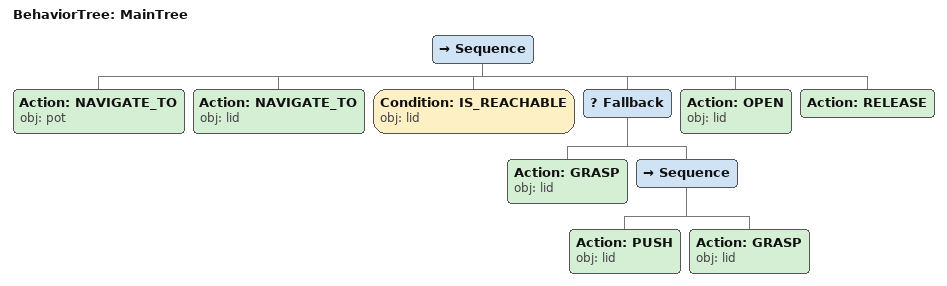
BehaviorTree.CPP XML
<root main_tree_to_execute="MainTree">
  <BehaviorTree ID="MainTree">
    <Sequence>
      <!-- Navigate to pot -->
      <Action ID="NAVIGATE_TO" obj="pot" />
      <!-- Navigate to lid -->
      <Action ID="NAVIGATE_TO" obj="lid" />
      <!-- Check lid is reachable before GRASP -->
      <Condition ID="IS_REACHABLE" obj="lid" />
      <!-- Fallback: if GRASP lid fails, try alternative to reposition -->
      <Fallback>
        <!-- Grasp lid -->
        <Action ID="GRASP" obj="lid" />
        <Sequence>
          <!-- Push lid forward toward front edge of table -->
          <Action ID="PUSH" obj="lid" />
          <!-- Grasp lid -->
          <Action ID="GRASP" obj="lid" />
        </Sequence>
      </Fallback>
      <!-- Open lid -->
      <Action ID="OPEN" obj="lid" />
      <!-- Release -->
      <Action ID="RELEASE" />
    </Sequence>
  </BehaviorTree>
</root>
